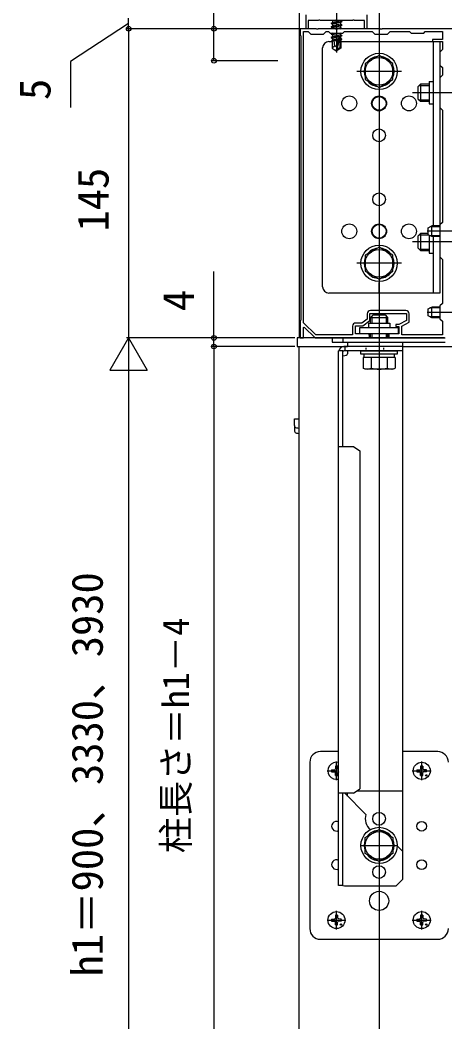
# Model space of a CAD drawing. Units: millimetres, scale not verified. Extents: x -875 to 875, y -1305 to 1298.
# Drawn here: x -193.4 to 5.8, y 16.1 to 489.1 of the extents above; entities that cross this region are included whole.
import ezdxf
from ezdxf.enums import TextEntityAlignment as Align

# ---------------------------------------------------------------- set-up
doc = ezdxf.new("R2010")
doc.units = ezdxf.units.MM
doc.header["$LTSCALE"] = 8
for name, color, linetype in [('0-2_YKK_11', 7, 'Continuous'), ('0-4_YKK_12', 2, 'Continuous'), ('0-5_YKK_13', 4, 'Continuous'), ('0-6_YKK_D', 6, 'Continuous')]:
    doc.layers.add(name, color=color, linetype=linetype)
doc.styles.add('ＭＳ ゴシック', font='')
doc.styles.get('ＭＳ ゴシック').set_extended_font_data('MS Gothic')

msp = doc.modelspace()

# ---------------------------------------------------------------- linework, layer by layer
at = {"layer": '0-2_YKK_11'}
msp.add_line((-12.4, 352.9), (-29.1, 352.9), dxfattribs=at)
for points in [[(-30.8, 491.6), (-30.8, 485.1), (-31.8, 485.1), (-31.8, 488.9), (-36.48, 488.9), (-36.74, 489.05), (-37.26, 489.05), (-37.52, 488.9), (-44.48, 488.9), (-44.74, 489.05), (-45, 489.2), (-45.26, 489.05), (-45.52, 488.9), (-52.48, 488.9), (-52.74, 489.05), (-53.26, 489.05), (-53.52, 488.9), (-58.2, 488.9), (-58.2, 485.1), (-59.2, 485.1), (-59.2, 491.6)], [(10, 485.1), (-23.542, 485.1), (-23.725, 484.98), (-24.275, 484.98), (-24.458, 485.1), (-44.542, 485.1), (-44.725, 484.98), (-45.275, 484.98), (-45.458, 485.1), (-53.542, 485.1), (-53.725, 484.98), (-54.275, 484.98), (-54.458, 485.1), (-62, 485.1), (-62, 482.1), (-61.7, 481.8)], [(-60.4, 347.243), (-60.4, 483.8), (-58.2, 483.8), (-57, 482.6), (-51, 482.6), (-49.8, 483.8), (-48.7, 483.8), (-48, 483.1), (-42, 483.1), (-41.3, 483.8), (-28.2, 483.8), (-27, 482.6), (-21, 482.6), (-19.8, 483.8), (-10.7, 483.8), (-10, 483.1), (-4, 483.1), (-3.3, 483.8), (4.7, 483.8), (4.7, 480.1), (0, 480.1), (0, 479.1), (4.7, 479.1), (4.7, 475.3), (3.5, 474.1), (3.5, 468.1), (4.7, 466.9), (4.7, 463.3), (3.5, 462.1), (3.5, 448.1), (4.7, 446.9), (4.7, 394.3), (3.5, 393.1), (3.5, 378.1), (4.7, 376.9), (4.7, 356.3), (3.5, 355.1), (3.5, 349.1), (4.7, 347.9), (4.7, 341.6)], [(-61.7, 481.8), (-61.7, 348.4), (-62, 348.1), (-62, 340.1), (-60.5, 340.1), (-60.5, 345), (-60.132, 345.154), (-55, 340.1), (-29.5, 340.1), (-29.5, 341.1)], [(-30.5, 342.1), (-36.1, 342.1), (-36.1, 345.8), (-32.6, 345.8), (-29.3, 348.3), (-29.3, 351.6), (-12.2, 351.6), (-12.2, 348.3), (-15.7, 346.4), (-17.2, 346.4), (-17.2, 345.5), (-15.7, 345.5), (-15.7, 342.1), (-20.5, 342.1), (-20.5, 340.1), (6, 340.1)], [(-30.6, 351.4), (-30.6, 348.946), (-33.037, 347.1), (-35.9, 347.1)], [(4.7, 341.6), (-14.4, 341.6), (-14.4, 345.627), (-10.9, 347.527), (-10.9, 351.4)], [(-37.4, 345.6), (-37.4, 341.6), (-54.67, 341.6), (-60.4, 347.243)]]:
    msp.add_lwpolyline(points, dxfattribs=at)
for centre, radius, start, end in [((-29.1, 351.4), 1.5, 90.00001, 179.99999), ((-12.4, 351.4), 1.5, 0.00001, 89.99999), ((-35.9, 345.6), 1.5, 90.00001, 179.99999), ((-30.5, 341.1), 1, 0.00001, 89.99999)]:
    msp.add_arc(centre, radius, start, end, dxfattribs=at)
at = {"layer": '0-4_YKK_12'}
for p, q in [((-25, 937.1), (-25, 16.1)), ((-62.5, 918.1), (-62.5, 340.1)), ((-62.5, 336.1), (-39.812, 336.1)), ((-62.5, 16.1), (-62.5, 336.1)), ((-14, 336.1), (12.5, 336.1))]:
    msp.add_line(p, q, dxfattribs=at)
at = {"layer": '0-5_YKK_13'}
for p, q in [((-45, 495.044), (-45, 473.971)), ((-47.472, 487.687), (-42.528, 488.511)), ((-42.528, 488.393), (-47.472, 487.569)), ((-47.472, 487.687), (-46.824, 488.061)), ((-47.472, 487.687), (-47.472, 487.569)), ((-47.472, 487.569), (-46.824, 487.196)), ((-46.922, 488.9), (-46.824, 488.843)), ((-46.824, 488.843), (-46.637, 488.9)), ((-43.176, 488.885), (-46.824, 488.061)), ((-46.824, 488.843), (-46.824, 488.061)), ((-43.176, 488.02), (-46.824, 487.196)), ((-43.176, 487.237), (-46.824, 486.413)), ((-43.176, 488.9), (-43.176, 488.885)), ((-42.528, 488.511), (-43.176, 488.885)), ((-42.528, 488.393), (-43.176, 488.02)), ((-43.176, 488.02), (-43.176, 487.237)), ((-42.528, 486.863), (-43.176, 487.237)), ((-42.528, 488.511), (-42.528, 488.393)), ((-47.472, 486.039), (-42.528, 486.863)), ((-42.528, 486.745), (-47.472, 485.921)), ((-47.472, 486.039), (-46.824, 486.413)), ((-47.472, 486.039), (-47.472, 485.921)), ((-47.472, 485.921), (-46.824, 485.548)), ((-47.472, 482.743), (-46.824, 483.117)), ((-44.626, 483.1), (-47.472, 482.626)), ((-47.472, 482.743), (-45.333, 483.1)), ((-47.472, 482.743), (-47.472, 482.626)), ((-47.472, 482.626), (-46.824, 482.252)), ((-46.824, 487.196), (-46.824, 486.413)), ((-46.824, 485.548), (-46.824, 485.1)), ((-43.176, 485.589), (-45.392, 485.089)), ((-43.22, 485.1), (-42.528, 485.215)), ((-43.176, 486.372), (-43.176, 485.589)), ((-42.528, 485.215), (-43.176, 485.589)), ((-43.176, 483.076), (-43.176, 482.293)), ((-42.528, 486.863), (-42.528, 486.745)), ((-42.528, 485.215), (-42.528, 485.098)), ((-48.5, 479.1), (-47.001, 479.1)), ((-47.472, 481.096), (-42.528, 481.92)), ((-42.528, 481.802), (-47.472, 480.978)), ((-47.472, 481.096), (-46.824, 481.469)), ((-47.472, 481.096), (-47.472, 480.978)), ((-47.472, 480.978), (-46.824, 480.604)), ((-44.202, 480.083), (-47.236, 479.584)), ((-47.236, 479.584), (-46.824, 479.821)), ((-47.001, 479.472), (-47.236, 479.584)), ((-47.001, 479.472), (-47.001, 476.029)), ((-44.359, 479.389), (-47.001, 479.389)), ((-43.176, 482.293), (-46.824, 481.469)), ((-46.824, 482.252), (-46.824, 481.469)), ((-43.935, 481.257), (-46.824, 480.604)), ((-46.824, 480.604), (-46.824, 479.821)), ((-44.122, 480.432), (-46.824, 479.821)), ((-44.273, 479.77), (-46.234, 479.389)), ((-43.929, 481.28), (-45, 476.571)), ((-43.419, 481.401), (-44.823, 475.224)), ((-43.176, 480.645), (-43.356, 480.605)), ((-42.646, 480.34), (-43.352, 480.223)), ((-42.646, 480.086), (-43.352, 479.949)), ((-42.999, 479.389), (-43.352, 479.389)), ((-42.528, 481.92), (-43.176, 482.293)), ((-43.176, 481.428), (-43.176, 480.645)), ((-42.646, 480.34), (-43.176, 480.645)), ((-42.999, 479.882), (-42.999, 476.029)), ((-42.999, 479.1), (3.5, 479.1)), ((-42.646, 480.34), (-42.646, 480.086)), ((-42.528, 481.92), (-42.528, 481.802)), ((-25, 479.1), (-25, 474.1)), ((0.3, 479.1), (0.3, 392.6)), ((3.5, 479.1), (3.5, 361.1)), ((-51.5, 364.1), (-51.5, 476.1)), ((-45.824, 477.035), (-47.001, 476.029)), ((-47.001, 476.029), (-45.177, 474.798)), ((-45, 476.571), (-45.177, 474.798)), ((-45.177, 474.798), (-44.823, 474.798)), ((-45, 476.571), (-45, 474.798)), ((-42.999, 476.029), (-44.823, 474.798)), ((-44.823, 475.224), (-44.823, 474.798)), ((-42.999, 476.029), (-43.352, 476.217)), ((-25, 475.6), (-25, 454.6)), ((-14.5, 465.1), (-35.5, 465.1)), ((-6.8, 457.9), (-5.6, 459.1)), ((-1.5, 459.1), (-5.6, 459.1)), ((-5.6, 459.1), (-5.6, 451.1)), ((-1.5, 460.3), (-1.5, 449.9)), ((-1.5, 460.3), (0.3, 460.3)), ((17.2, 455.1), (-9.3, 455.1)), ((-6.8, 457.9), (-6.8, 452.3)), ((-6.248, 458.452), (-1.5, 458.452)), ((-6.8, 452.3), (-5.6, 451.1)), ((-6.248, 451.748), (-1.5, 451.748)), ((-5.6, 451.1), (-1.5, 451.1)), ((-1.5, 449.9), (0.3, 449.9)), ((-6.8, 387.9), (-5.6, 389.1)), ((-6.8, 387.9), (-6.8, 382.3)), ((-6.248, 388.452), (-2, 388.452)), ((-2, 389.1), (-5.6, 389.1)), ((-5.6, 389.1), (-5.6, 381.1)), ((11.5, 390.1), (-2.5, 390.1)), ((-2, 391.8), (-0.3, 392.6)), ((-2, 388.4), (-2, 391.8)), ((-0.3, 387.6), (-2, 388.4)), ((-1.5, 388.165), (-1.5, 379.9)), ((3.5, 392.167), (-1.22, 392.167)), ((3.5, 388.033), (-1.22, 388.033)), ((3.5, 392.6), (-0.3, 392.6)), ((-0.3, 387.6), (-0.3, 392.6)), ((-25, 385.6), (-25, 364.6)), ((17.2, 385.1), (-9.3, 385.1)), ((3.5, 387.6), (-0.3, 387.6)), ((0.3, 387.6), (0.3, 361.1)), ((-6.8, 382.3), (-5.6, 381.1)), ((-6.248, 381.748), (-1.5, 381.748)), ((-5.6, 381.1), (-1.5, 381.1)), ((-1.5, 379.9), (0.3, 379.9)), ((-14.5, 375.1), (-35.5, 375.1)), ((-25, 361.1), (-25, 366.1)), ((3.5, 361.1), (-48.5, 361.1)), ((-27.8, 350.9), (-29, 349.7)), ((-28.352, 350.348), (-28.352, 347.1)), ((-27.8, 350.9), (-22.2, 350.9)), ((-22.2, 350.9), (-21, 349.7)), ((-21.648, 350.348), (-21.648, 347.1)), ((11.5, 352.1), (-2.5, 352.1)), ((-2, 353.8), (-0.3, 354.6)), ((-2, 350.4), (-2, 353.8)), ((-0.3, 349.6), (-2, 350.4)), ((3.5, 354.167), (-1.22, 354.167)), ((3.5, 354.6), (-0.3, 354.6)), ((-0.3, 349.6), (-0.3, 354.6)), ((-30, 347.1), (-30, 345)), ((-30, 347.1), (-20, 347.1)), ((-29, 347.1), (-29, 349.7)), ((-29, 349.7), (-21, 349.7)), ((-21, 349.7), (-21, 347.1)), ((-20, 347.1), (-20, 345)), ((3.5, 350.033), (-1.22, 350.033)), ((3.5, 349.6), (-0.3, 349.6)), ((-29, 340.1), (-29, 342.1)), ((-28.352, 342.1), (-28.352, 340.1)), ((-21.648, 342.1), (-21.648, 340.1)), ((-21, 342.1), (-21, 340.1)), ((-63.5, 336.1), (-39.812, 336.1)), ((-47, 340.1), (6, 340.1)), ((-47, 340.1), (-47, 338.1)), ((-47, 338.1), (6, 338.1)), ((-42, 340.1), (-42, 338.1)), ((-14, 336.1), (-41.5, 336.1)), ((-41.135, 336.1), (-41.135, 334.1)), ((-39.812, 338.1), (-14, 338.1)), ((-39.812, 338.1), (-39.812, 336.1)), ((-14, 338.1), (-14, 86.1)), ((-14, 336.1), (13.5, 336.1)), ((-44, 83.314), (-44, 334.1)), ((-42, 289.21), (-42, 331.712)), ((-42, 331.712), (-41.812, 331.712)), ((-14, 334.1), (-41.5, 334.1)), ((-39.812, 334.1), (-39.812, 332.712)), ((-32.05, 330.9), (-32.05, 332.5)), ((-31.173, 335.495), (-31.173, 334.72)), ((-22.963, 335.495), (-22.963, 334.72)), ((-17.95, 332.5), (-17.95, 330.9)), ((-32.506, 330.9), (-32.506, 325.981)), ((-17.494, 330.9), (-32.506, 330.9)), ((-21, 330.9), (-29, 330.9)), ((-28.753, 330.9), (-28.753, 325.981)), ((-21.247, 330.9), (-21.247, 325.981)), ((-17.494, 330.9), (-17.494, 325.981)), ((-31.5, 325.4), (-32.506, 325.981)), ((-18.5, 325.4), (-31.5, 325.4)), ((-18.5, 325.4), (-17.494, 325.981)), ((-64.7, 299.1), (-64.648, 302.1)), ((-64.7, 299.1), (-64.653, 296.433)), ((-64.648, 302.1), (-62.5, 302.1)), ((-34, 287.089), (-34, 128.697)), ((-44, 146.1), (-52.5, 146.1)), ((2.5, 146.1), (-14, 146.1)), ((-57.5, 141.1), (-57.5, 63.1)), ((-47.245, 137.6), (-46.137, 137.619)), ((-46.137, 137.619), (-45.62, 137.72)), ((-45.519, 138.237), (-45.62, 137.72)), ((-45.5, 139.345), (-45.519, 138.237)), ((-45, 132.7), (-45, 141.5)), ((-44.5, 139.345), (-44.481, 138.237)), ((-44.481, 138.237), (-44.38, 137.72)), ((-44, 137.646), (-44.38, 137.72)), ((-7.245, 137.6), (-6.137, 137.619)), ((-6.137, 137.619), (-5.62, 137.72)), ((-5.519, 138.237), (-5.62, 137.72)), ((-5.5, 139.345), (-5.519, 138.237)), ((-5, 132.7), (-5, 141.5)), ((-4.5, 139.345), (-4.481, 138.237)), ((-4.481, 138.237), (-4.38, 137.72)), ((-3.863, 137.619), (-4.38, 137.72)), ((-2.755, 137.6), (-3.863, 137.619)), ((-49.4, 137.1), (-44, 137.1)), ((-47.245, 136.6), (-46.137, 136.581)), ((-46.137, 136.581), (-45.62, 136.48)), ((-45.519, 135.963), (-45.62, 136.48)), ((-45.5, 134.855), (-45.519, 135.963)), ((-44.5, 134.855), (-44.481, 135.963)), ((-44.481, 135.963), (-44.38, 136.48)), ((-43.863, 136.581), (-44.38, 136.48)), ((-9.4, 137.1), (-0.6, 137.1)), ((-7.245, 136.6), (-6.137, 136.581)), ((-6.137, 136.581), (-5.62, 136.48)), ((-5.519, 135.963), (-5.62, 136.48)), ((-5.5, 134.855), (-5.519, 135.963)), ((-4.5, 134.855), (-4.481, 135.963)), ((-4.481, 135.963), (-4.38, 136.48)), ((-3.863, 136.581), (-4.38, 136.48)), ((-2.755, 136.6), (-3.863, 136.581)), ((-37, 126.576), (-34, 128.697)), ((-35.312, 127.769), (-14, 127.769)), ((-37, 126.576), (-44, 126.576)), ((-42, 83.314), (-42, 126.6)), ((-41.135, 126.6), (-42, 126.6)), ((-41.135, 126.6), (-41.111, 126.576)), ((-41.111, 126.576), (-31.173, 116.637)), ((-39.812, 125.277), (-39.812, 126.576)), ((-33.799, 102.1), (-16.466, 102.1)), ((-16.501, 101.966), (-14, 99.465)), ((-17, 83.1), (-14, 86.1)), ((-42, 83.314), (-44, 83.314)), ((-40.554, 83.1), (-17, 83.1)), ((-45, 62.7), (-45, 71.5)), ((-5, 62.7), (-5, 71.5)), ((-49.4, 67.1), (-40.6, 67.1)), ((-47.245, 67.6), (-46.137, 67.619)), ((-47.245, 66.6), (-46.137, 66.581)), ((-46.137, 67.619), (-45.62, 67.72)), ((-46.137, 66.581), (-45.62, 66.48)), ((-45.519, 68.237), (-45.62, 67.72)), ((-45.519, 65.963), (-45.62, 66.48)), ((-45.5, 69.345), (-45.519, 68.237)), ((-44.5, 69.345), (-44.481, 68.237)), ((-44.481, 68.237), (-44.38, 67.72)), ((-44.481, 65.963), (-44.38, 66.48)), ((-43.863, 67.619), (-44.38, 67.72)), ((-43.863, 66.581), (-44.38, 66.48)), ((-42.755, 67.6), (-43.863, 67.619)), ((-42.755, 66.6), (-43.863, 66.581)), ((-9.4, 67.1), (-0.6, 67.1)), ((-7.245, 67.6), (-6.137, 67.619)), ((-7.245, 66.6), (-6.137, 66.581)), ((-6.137, 67.619), (-5.62, 67.72)), ((-6.137, 66.581), (-5.62, 66.48)), ((-5.519, 68.237), (-5.62, 67.72)), ((-5.519, 65.963), (-5.62, 66.48)), ((-5.5, 69.345), (-5.519, 68.237)), ((-4.5, 69.345), (-4.481, 68.237)), ((-4.481, 68.237), (-4.38, 67.72)), ((-4.481, 65.963), (-4.38, 66.48)), ((-3.863, 67.619), (-4.38, 67.72)), ((-3.863, 66.581), (-4.38, 66.48)), ((-2.755, 67.6), (-3.863, 67.619)), ((-2.755, 66.6), (-3.863, 66.581)), ((-45.5, 64.855), (-45.519, 65.963)), ((-44.5, 64.855), (-44.481, 65.963)), ((-5.5, 64.855), (-5.519, 65.963)), ((-4.5, 64.855), (-4.481, 65.963)), ((-52.5, 58.1), (2.5, 58.1))]:
    msp.add_line(p, q, dxfattribs=at)
for points in [[(-42.528, 486.745), (-43.176, 486.372), (-46.824, 485.548)], [(-43.134, 483.1), (-43.176, 483.076), (-46.824, 482.252)], [(-45, 476.445), (-45.824, 477.035), (-46.059, 479.389)], [(-43.352, 481.215), (-43.352, 476.217), (-44.823, 475.224)], [(-42.528, 481.802), (-43.176, 481.428), (-43.401, 481.377)], [(-42.646, 480.086), (-43.176, 479.78), (-43.352, 479.74)], [(5.7, 340.1), (-63.5, 340.1), (-63.5, 336.1)], [(-42, 331.716), (-42, 334.1), (-44, 334.1)], [(-44, 289.21), (-37, 289.21), (-34, 287.089)]]:
    msp.add_lwpolyline(points, dxfattribs=at)
for points in [[(-25, 472.606), (-31.5, 468.853), (-31.5, 461.347), (-25, 457.594), (-18.5, 461.347), (-18.5, 468.853)], [(-25, 382.606), (-31.5, 378.853), (-31.5, 371.347), (-25, 367.594), (-18.5, 371.347), (-18.5, 378.853)], [(-34, 342.1), (-34, 345), (-16, 345), (-16, 342.1)], [(-33.5, 334.1), (-16.5, 334.1), (-16.5, 332.5), (-33.5, 332.5)], [(-25, 109.606), (-18.5, 105.853), (-18.5, 98.347), (-25, 94.594), (-31.5, 98.347), (-31.5, 105.853)]]:
    msp.add_lwpolyline(points, close=True, dxfattribs=at)
for centre, radius in [((-25, 465.1), 8.5), ((-25, 465.1), 6.5), ((-39, 450.1), 3.5), ((-25, 450.1), 3.5), ((-25, 450.1), 3.25), ((-11, 450.1), 3.5), ((-25, 435.1), 3), ((-25, 405.1), 3), ((-39, 390.1), 3.5), ((-25, 390.1), 3.5), ((-25, 390.1), 3.25), ((-11, 390.1), 3.5), ((-25, 375.1), 8.5), ((-25, 375.1), 6.5), ((-5, 137.1), 4), ((-2.879, 134.979), 0.3), ((-25, 114.6), 3), ((-25, 102.1), 8.5), ((-5, 111.1), 2.25), ((-25, 102.1), 6.5), ((-5, 93.1), 2.25), ((-25, 89.6), 3), ((-25, 76.1), 4.5), ((-45, 67.1), 4), ((-5, 67.1), 4), ((-42.879, 64.979), 0.3), ((-2.879, 64.979), 0.3)]:
    msp.add_circle(centre, radius, dxfattribs=at)
for centre, radius, start, end in [((-48.5, 476.1), 3, 90, 180), ((-43.644, 481.215), 0.292, 0, 167.19096), ((-25, 465.1), 7.05, 97.21814, 142.78186), ((-25, 465.1), 7.05, 37.21814, 82.78186), ((-25, 465.1), 7.05, 157.21814, 202.78186), ((-25, 465.1), 7.05, 337.21814, 22.78186), ((-25, 465.1), 7.05, 217.21814, 262.78186), ((-25, 465.1), 7.05, 277.21814, 322.78186), ((-25, 375.1), 7.05, 97.21814, 142.78186), ((-25, 375.1), 7.05, 37.21814, 82.78186), ((-25, 375.1), 7.05, 157.21814, 202.78186), ((-25, 375.1), 7.05, 337.21814, 22.78186), ((-25, 375.1), 7.05, 217.21814, 262.78186), ((-25, 375.1), 7.05, 277.21814, 322.78186), ((-48.5, 364.1), 3, 180, 270), ((-41.5, 333.6), 2.5, 90, 168.46304), ((-41.5, 333.6), 0.5, 90, 180), ((-30.629, 328.723), 3.323, 235.61575, 304.38425), ((-25, 337.819), 12.419, 252.41205, 287.58795), ((-19.371, 328.723), 3.323, 235.61575, 304.38425), ((-63.697, 298.947), 1, 181, 262.97773), ((-63.654, 296.451), 1, 181, 263.0403), ((-25, 613.1), 317.528, 262.97773, 263.21755), ((-25, 613.1), 320, 263.0403, 263.27019), ((-52.5, 141.1), 5, 90, 180), ((2.5, 141.1), 5, 0, 90), ((-45, 137.1), 4, 75.52249, 284.47751), ((-45, 137.1), 2.3, 167.44414, 192.55586), ((-45, 137.1), 2.3, 77.44414, 102.55586), ((-5, 137.1), 2.3, 167.44414, 192.55586), ((-5, 137.1), 2.3, 77.44414, 102.55586), ((-5, 137.1), 2.3, 347.44414, 12.55586), ((-45, 137.1), 2.3, 257.44414, 282.55586), ((-5, 137.1), 2.3, 257.44414, 282.55586), ((-25, 114.6), 6.5, 161.73501, 230.97971), ((-45, 111.1), 2.25, 63.6122, 296.3878), ((-25, 102.1), 7.05, 97.21814, 142.78186), ((-25, 102.1), 7.05, 37.21814, 82.78186), ((-25, 102.1), 7.05, 157.21814, 202.78186), ((-25, 102.1), 7.05, 337.21814, 22.78186), ((-45, 93.1), 2.25, 63.6122, 296.3878), ((-25, 102.1), 7.05, 217.21814, 262.78186), ((-25, 102.1), 7.05, 277.21814, 322.78186), ((-40.554, 88.1), 5, 253.18913, 270), ((-45, 67.1), 2.3, 167.44414, 192.55586), ((-45, 67.1), 2.3, 77.44414, 102.55586), ((-45, 67.1), 2.3, 347.44414, 12.55586), ((-5, 67.1), 2.3, 167.44414, 192.55586), ((-5, 67.1), 2.3, 77.44414, 102.55586), ((-5, 67.1), 2.3, 347.44414, 12.55586), ((-52.5, 63.1), 5, 180, 270), ((-45, 67.1), 2.3, 257.44414, 282.55586), ((-5, 67.1), 2.3, 257.44414, 282.55586), ((2.5, 63.1), 5, 270, 0)]:
    msp.add_arc(centre, radius, start, end, dxfattribs=at)
msp.add_ellipse((-41.812, 332.712), major_axis=(2, 0), ratio=0.5, start_param=4.712389, end_param=6.2831853, dxfattribs=at)
at = {"layer": '0-6_YKK_D'}
for p, q in [((-142.5, 485.1), (-142.5, 490.1)), ((-142.5, 485.1), (-142.5, 490.1)), ((-62.7, 485.1), (-143.5, 485.1)), ((-62.7, 485.1), (-143.5, 485.1)), ((-142.5, 485.1), (-142.5, 340.1)), ((-142.5, 485.1), (-142.5, 480.8)), ((-62.7, 485.1), (-103.5, 485.1)), ((-72.5, 470.1), (-103.5, 470.1)), ((-102.5, 340.1), (-102.5, 371.314)), ((-142.5, 340.1), (-151.25, 324.945)), ((-64.5, 340.1), (-143.5, 340.1)), ((-64.5, 340.1), (-143.5, 340.1)), ((-142.5, 340.1), (-133.75, 324.945)), ((-142.5, 340.1), (-142.5, 309.789)), ((-64.5, 340.1), (-103.5, 340.1)), ((-64.5, 336.1), (-103.5, 336.1)), ((-64.5, 336.1), (-103.5, 336.1)), ((-102.5, 336.1), (-102.5, 340.1)), ((-102.5, 336.1), (-102.5, 331.8)), ((-102.5, 336.1), (-102.5, 16.1)), ((-151.25, 324.945), (-133.75, 324.945)), ((-142.5, 322.6), (-142.5, 16.1))]:
    msp.add_line(p, q, dxfattribs=at)
for points in [[(-102.5, 470.1), (-102.5, 485.1), (-102.5, 697.757)], [(-142.5, 487.6), (-169.75, 469.752), (-169.75, 448.161)]]:
    msp.add_lwpolyline(points, dxfattribs=at)
for centre in [(-142.5, 485.1), (-142.5, 485.1), (-102.5, 485.1), (-102.5, 470.1), (-102.5, 340.1), (-102.5, 336.1), (-102.5, 336.1)]:
    msp.add_circle(centre, 1.075, dxfattribs=at)

# ---------------------------------------------------------------- texts
at = {"layer": '0-6_YKK_D', "style": 'ＭＳ ゴシック'}
for s, height, p in [('5', 14.66, (-174.75, 451.683)), ('145', 14.66, (-147.5, 389.986)), ('4', 14.66, (-107.5, 352.677)), ('h1＝900、3330、3930', 14.66, (-150.227, 40.6)), ('柱長さ＝h1－4', 12.46, (-110.398, 98.441))]:
    msp.add_text(s, height=height, rotation=90, dxfattribs=at).set_placement(p, align=Align.BOTTOM_LEFT)

doc.saveas('drawing.dxf')
